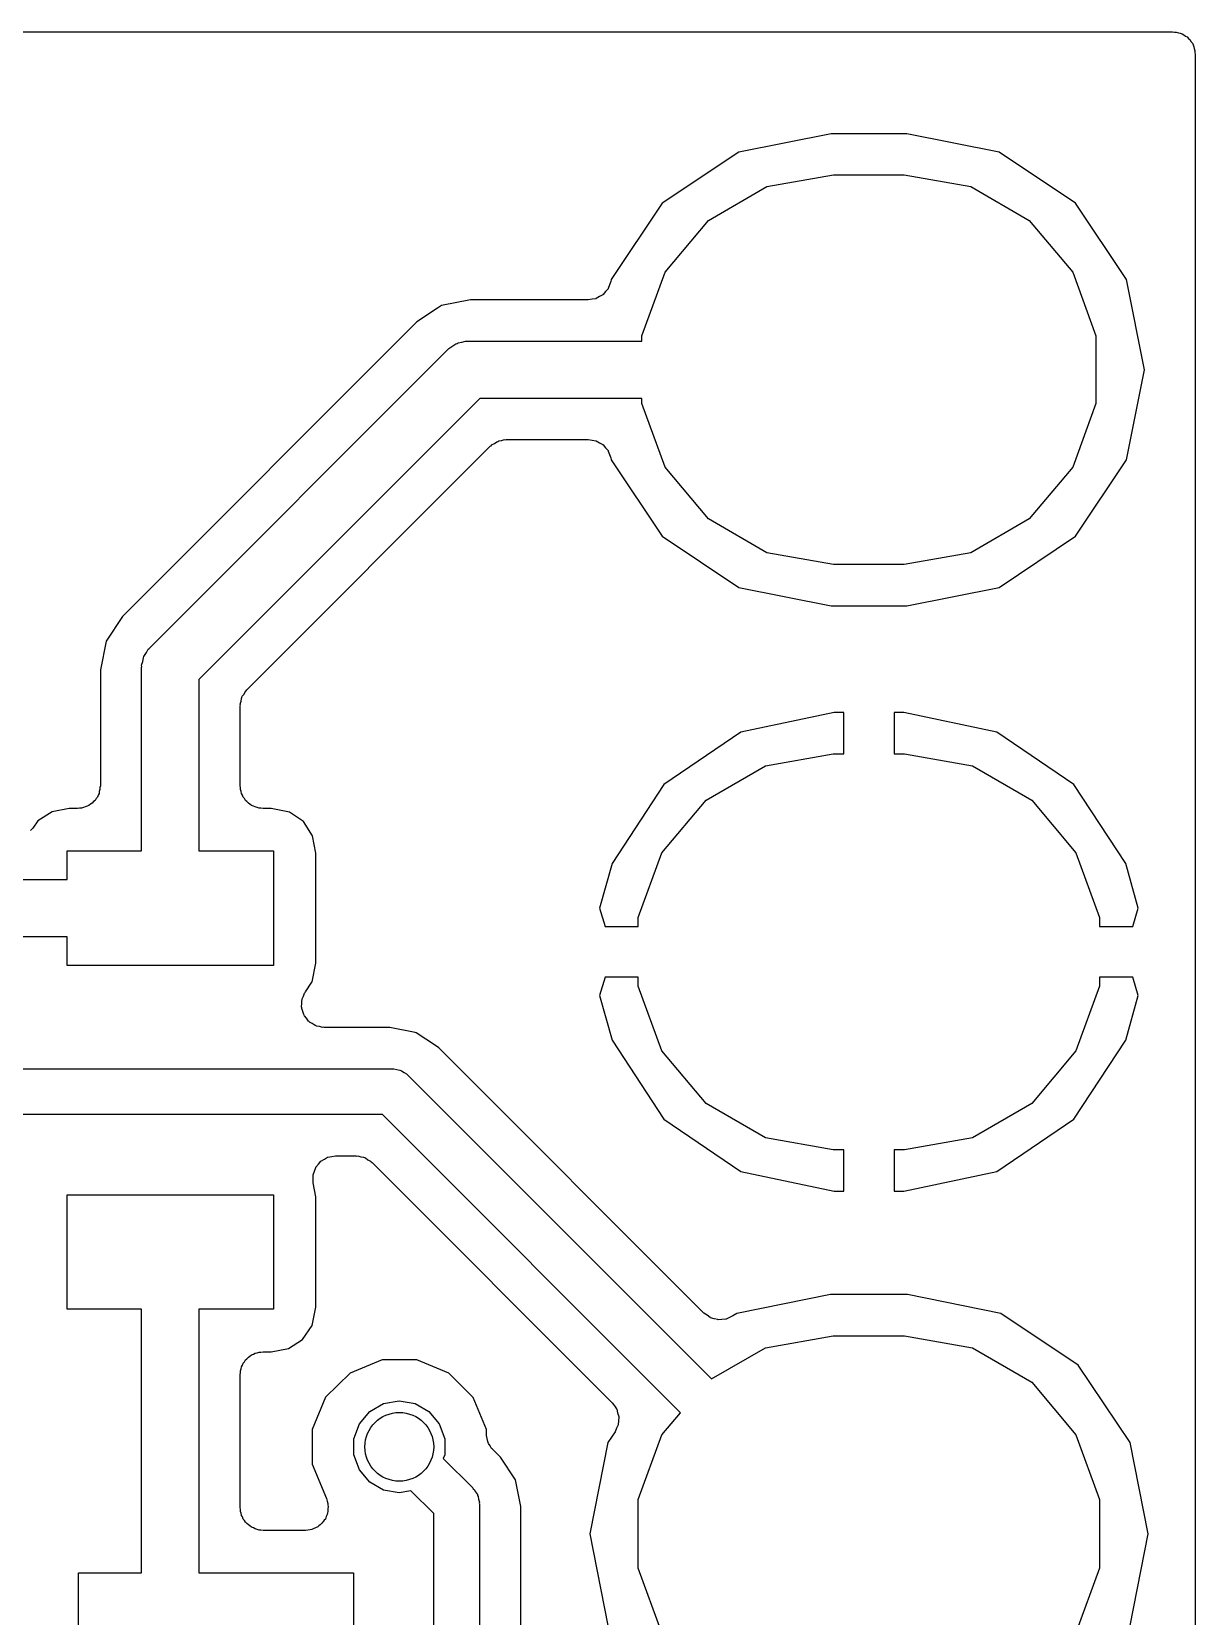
# Model space of a CAD drawing. Extents: x 125.1 to 143.2, y -145.5 to -100.1.
# Drawn here: x 138.14 to 143.22, y -106.99 to -100.08 of the extents above; entities that cross this region are included whole.
import ezdxf

# ---------------------------------------------------------------- set-up
doc = ezdxf.new("R2010")
doc.units = 0
doc.header["$MEASUREMENT"] = 0
doc.layers.add('BLACK', color=7, linetype='CONTINUOUS')

msp = doc.modelspace()

# ---------------------------------------------------------------- linework, layer by layer
at = {"layer": 'Black'}
for p, q in [((125.175, -100.075), (143.125, -100.075)), ((143.125, -100.075), (143.134, -100.077)), ((143.134, -100.077), (143.142, -100.077)), ((143.142, -100.077), (143.151, -100.08)), ((143.151, -100.08), (143.159, -100.081)), ((143.159, -100.081), (143.167, -100.085)), ((143.167, -100.085), (143.175, -100.088)), ((143.175, -100.088), (143.182, -100.094)), ((143.182, -100.094), (143.189, -100.098)), ((143.189, -100.098), (143.195, -100.105)), ((143.195, -100.105), (143.202, -100.111)), ((143.202, -100.111), (143.206, -100.118)), ((143.206, -100.118), (143.212, -100.125)), ((143.212, -100.125), (143.215, -100.133)), ((143.215, -100.133), (143.219, -100.141)), ((143.219, -100.141), (143.22, -100.149)), ((143.22, -100.149), (143.223, -100.158)), ((143.223, -100.158), (143.223, -100.166)), ((143.223, -100.166), (143.225, -100.175)), ((143.225, -100.175), (143.225, -139.982)), ((141.635, -100.52), (141.232, -100.6)), ((141.965, -100.52), (141.635, -100.52)), ((142.368, -100.6), (141.965, -100.52)), ((141.232, -100.6), (140.898, -100.823)), ((142.702, -100.823), (142.368, -100.6)), ((141.355, -100.751), (141.646, -100.7)), ((141.646, -100.7), (141.954, -100.7)), ((141.954, -100.7), (142.245, -100.751)), ((141.1, -100.899), (141.355, -100.751)), ((142.245, -100.751), (142.5, -100.899)), ((140.898, -100.823), (140.675, -101.157)), ((142.925, -101.157), (142.702, -100.823)), ((140.91, -101.125), (141.1, -100.899)), ((142.5, -100.899), (142.69, -101.125)), ((140.675, -101.157), (140.674, -101.165)), ((140.809, -101.402), (140.91, -101.125)), ((142.69, -101.125), (142.791, -101.402)), ((143.003, -101.55), (142.925, -101.157)), ((140.638, -101.223), (140.624, -101.231)), ((140.639, -101.222), (140.638, -101.223)), ((140.64, -101.222), (140.639, -101.222)), ((140.65, -101.209), (140.64, -101.222)), ((140.661, -101.197), (140.65, -101.209)), ((140.662, -101.195), (140.661, -101.196)), ((140.661, -101.196), (140.661, -101.197)), ((140.668, -101.18), (140.662, -101.195)), ((140.674, -101.165), (140.668, -101.18)), ((139.916, -101.282), (139.827, -101.341)), ((139.934, -101.27), (139.916, -101.282)), ((140.06, -101.245), (139.934, -101.27)), ((140.575, -101.245), (140.06, -101.245)), ((140.592, -101.242), (140.575, -101.245)), ((140.608, -101.24), (140.592, -101.242)), ((140.609, -101.239), (140.608, -101.24)), ((140.61, -101.239), (140.609, -101.239)), ((140.624, -101.231), (140.61, -101.239)), ((139.827, -101.341), (138.541, -102.627)), ((139.997, -101.437), (140.002, -101.435)), ((140.002, -101.435), (140.007, -101.433)), ((140.007, -101.433), (140.023, -101.43)), ((140.023, -101.43), (140.039, -101.425)), ((140.039, -101.425), (140.045, -101.426)), ((140.045, -101.426), (140.05, -101.425)), ((140.05, -101.425), (140.809, -101.425)), ((140.809, -101.425), (140.809, -101.402)), ((142.791, -101.402), (142.791, -101.698)), ((138.662, -102.762), (139.962, -101.462)), ((139.962, -101.462), (139.966, -101.458)), ((139.966, -101.458), (139.97, -101.454)), ((139.97, -101.454), (139.984, -101.446)), ((139.984, -101.446), (139.997, -101.437)), ((142.925, -101.943), (143.003, -101.55)), ((140.102, -101.675), (138.875, -102.902)), ((140.809, -101.675), (140.102, -101.675)), ((140.809, -101.698), (140.809, -101.675)), ((140.91, -101.975), (140.809, -101.698)), ((142.791, -101.698), (142.69, -101.975)), ((139.084, -102.947), (140.147, -101.884)), ((140.147, -101.884), (140.151, -101.882)), ((140.151, -101.882), (140.153, -101.878)), ((140.153, -101.878), (140.165, -101.872)), ((140.165, -101.872), (140.175, -101.864)), ((140.175, -101.864), (140.18, -101.863)), ((140.18, -101.863), (140.184, -101.861)), ((140.184, -101.861), (140.196, -101.859)), ((140.196, -101.859), (140.209, -101.855)), ((140.209, -101.855), (140.213, -101.856)), ((140.213, -101.856), (140.218, -101.855)), ((140.218, -101.855), (140.575, -101.855)), ((140.575, -101.855), (140.592, -101.858)), ((140.592, -101.858), (140.608, -101.86)), ((140.608, -101.86), (140.609, -101.861)), ((140.609, -101.861), (140.61, -101.861)), ((140.61, -101.861), (140.624, -101.869)), ((140.624, -101.869), (140.638, -101.877)), ((140.638, -101.877), (140.639, -101.878)), ((140.639, -101.878), (140.64, -101.878)), ((140.64, -101.878), (140.65, -101.891)), ((140.65, -101.891), (140.661, -101.903)), ((140.661, -101.903), (140.661, -101.904)), ((140.661, -101.904), (140.662, -101.905)), ((140.662, -101.905), (140.668, -101.92)), ((140.668, -101.92), (140.674, -101.935)), ((140.674, -101.935), (140.675, -101.943)), ((140.675, -101.943), (140.898, -102.277)), ((141.1, -102.201), (140.91, -101.975)), ((142.69, -101.975), (142.5, -102.201)), ((142.702, -102.277), (142.925, -101.943)), ((141.355, -102.349), (141.1, -102.201)), ((142.5, -102.201), (142.245, -102.349)), ((140.898, -102.277), (141.232, -102.5)), ((142.368, -102.5), (142.702, -102.277)), ((141.646, -102.4), (141.355, -102.349)), ((141.954, -102.4), (141.646, -102.4)), ((142.245, -102.349), (141.954, -102.4)), ((141.232, -102.5), (141.635, -102.58)), ((141.965, -102.58), (142.368, -102.5)), ((141.635, -102.58), (141.965, -102.58)), ((138.541, -102.627), (138.47, -102.734)), ((138.47, -102.734), (138.445, -102.86)), ((138.63, -102.823), (138.633, -102.807)), ((138.633, -102.807), (138.635, -102.802)), ((138.635, -102.802), (138.637, -102.797)), ((138.637, -102.797), (138.646, -102.784)), ((138.646, -102.784), (138.654, -102.77)), ((138.654, -102.77), (138.658, -102.766)), ((138.658, -102.766), (138.662, -102.762)), ((138.445, -102.86), (138.445, -103.365)), ((138.625, -102.839), (138.63, -102.823)), ((138.626, -102.845), (138.625, -102.839)), ((138.625, -102.85), (138.626, -102.845)), ((138.625, -103.65), (138.625, -102.85)), ((138.875, -102.902), (138.875, -103.65)), ((139.072, -102.965), (139.078, -102.953)), ((139.078, -102.953), (139.082, -102.951)), ((139.082, -102.951), (139.084, -102.947)), ((139.055, -103.009), (139.059, -102.996)), ((139.056, -103.013), (139.055, -103.009)), ((139.055, -103.018), (139.056, -103.013)), ((139.055, -103.365), (139.055, -103.018)), ((139.059, -102.996), (139.061, -102.984)), ((139.061, -102.984), (139.063, -102.98)), ((139.063, -102.98), (139.064, -102.975)), ((139.064, -102.975), (139.072, -102.965)), ((141.648, -103.046), (141.241, -103.131)), ((141.69, -103.046), (141.648, -103.046)), ((141.69, -103.226), (141.69, -103.046)), ((141.91, -103.046), (141.91, -103.226)), ((141.952, -103.046), (141.91, -103.046)), ((142.359, -103.131), (141.952, -103.046)), ((141.241, -103.131), (140.905, -103.36)), ((142.695, -103.36), (142.359, -103.131)), ((141.348, -103.278), (141.644, -103.226)), ((141.644, -103.226), (141.69, -103.226)), ((141.91, -103.226), (141.956, -103.226)), ((141.956, -103.226), (142.252, -103.278)), ((141.089, -103.428), (141.348, -103.278)), ((142.252, -103.278), (142.511, -103.428)), ((138.445, -103.365), (138.443, -103.373)), ((139.057, -103.373), (139.055, -103.365)), ((140.905, -103.36), (140.679, -103.704)), ((142.921, -103.704), (142.695, -103.36)), ((138.415, -103.434), (138.409, -103.441)), ((138.422, -103.429), (138.415, -103.434)), ((138.426, -103.421), (138.422, -103.429)), ((138.432, -103.415), (138.426, -103.421)), ((138.435, -103.406), (138.432, -103.415)), ((138.439, -103.399), (138.435, -103.406)), ((138.44, -103.39), (138.439, -103.399)), ((138.443, -103.382), (138.44, -103.39)), ((138.443, -103.373), (138.443, -103.382)), ((139.057, -103.382), (139.057, -103.373)), ((139.06, -103.39), (139.057, -103.382)), ((139.061, -103.399), (139.06, -103.39)), ((139.065, -103.406), (139.061, -103.399)), ((139.068, -103.415), (139.065, -103.406)), ((139.074, -103.421), (139.068, -103.415)), ((139.078, -103.429), (139.074, -103.421)), ((139.085, -103.434), (139.078, -103.429)), ((139.091, -103.441), (139.085, -103.434)), ((140.896, -103.658), (141.089, -103.428)), ((142.511, -103.428), (142.704, -103.658)), ((138.234, -103.479), (138.172, -103.518)), ((138.309, -103.465), (138.234, -103.479)), ((138.345, -103.465), (138.309, -103.465)), ((138.354, -103.463), (138.345, -103.465)), ((138.362, -103.463), (138.354, -103.463)), ((138.371, -103.46), (138.362, -103.463)), ((138.379, -103.458), (138.371, -103.46)), ((138.387, -103.454), (138.379, -103.458)), ((138.395, -103.451), (138.387, -103.454)), ((138.402, -103.445), (138.395, -103.451)), ((138.409, -103.441), (138.402, -103.445)), ((139.098, -103.445), (139.091, -103.441)), ((139.105, -103.451), (139.098, -103.445)), ((139.113, -103.454), (139.105, -103.451)), ((139.121, -103.458), (139.113, -103.454)), ((139.129, -103.46), (139.121, -103.458)), ((139.138, -103.463), (139.129, -103.46)), ((139.146, -103.463), (139.138, -103.463)), ((139.155, -103.465), (139.146, -103.463)), ((139.19, -103.465), (139.155, -103.465)), ((139.271, -103.481), (139.19, -103.465)), ((139.332, -103.522), (139.271, -103.481)), ((138.15, -103.551), (138.14, -103.561)), ((138.172, -103.518), (138.15, -103.551)), ((139.371, -103.584), (139.332, -103.522)), ((139.385, -103.659), (139.371, -103.584)), ((138.3, -103.775), (138.3, -103.65)), ((138.3, -103.65), (138.625, -103.65)), ((138.875, -103.65), (139.2, -103.65)), ((139.2, -103.65), (139.2, -104.15)), ((139.385, -103.901), (139.385, -103.659)), ((140.679, -103.704), (140.624, -103.9)), ((140.793, -103.94), (140.896, -103.658)), ((142.704, -103.658), (142.807, -103.94)), ((142.976, -103.9), (142.921, -103.704)), ((137.983, -103.775), (138.3, -103.775)), ((139.385, -104.14), (139.385, -103.901)), ((140.624, -103.9), (140.648, -103.98)), ((142.952, -103.98), (142.976, -103.9)), ((140.648, -103.98), (140.793, -103.98)), ((140.793, -103.98), (140.793, -103.94)), ((142.807, -103.94), (142.807, -103.98)), ((142.807, -103.98), (142.952, -103.98)), ((138.3, -104.025), (138.035, -104.025)), ((138.3, -104.15), (138.3, -104.025)), ((139.2, -104.15), (138.3, -104.15)), ((139.369, -104.221), (139.385, -104.14)), ((140.648, -104.2), (140.624, -104.28)), ((140.793, -104.2), (140.648, -104.2)), ((140.793, -104.24), (140.793, -104.2)), ((142.807, -104.2), (142.807, -104.24)), ((142.952, -104.2), (142.807, -104.2)), ((142.976, -104.28), (142.952, -104.2)), ((139.331, -104.283), (139.336, -104.27)), ((139.336, -104.27), (139.339, -104.267)), ((139.339, -104.267), (139.34, -104.264)), ((139.34, -104.264), (139.368, -104.222)), ((139.368, -104.222), (139.369, -104.221)), ((139.368, -104.222), (139.368, -104.222)), ((140.896, -104.522), (140.793, -104.24)), ((142.807, -104.24), (142.704, -104.522)), ((139.323, -104.33), (139.324, -104.316)), ((139.324, -104.334), (139.323, -104.33)), ((139.324, -104.303), (139.326, -104.299)), ((139.324, -104.316), (139.324, -104.303)), ((139.324, -104.337), (139.324, -104.334)), ((139.329, -104.35), (139.324, -104.337)), ((139.326, -104.295), (139.331, -104.283)), ((139.326, -104.299), (139.326, -104.295)), ((140.624, -104.28), (140.679, -104.476)), ((142.921, -104.476), (142.976, -104.28)), ((139.333, -104.363), (139.329, -104.35)), ((139.335, -104.366), (139.333, -104.363)), ((139.336, -104.37), (139.335, -104.366)), ((139.345, -104.38), (139.336, -104.37)), ((139.353, -104.392), (139.345, -104.38)), ((139.356, -104.394), (139.353, -104.392)), ((139.358, -104.397), (139.356, -104.394)), ((139.37, -104.403), (139.358, -104.397)), ((139.382, -104.411), (139.37, -104.403)), ((139.385, -104.412), (139.382, -104.411)), ((139.389, -104.414), (139.385, -104.412)), ((139.402, -104.416), (139.389, -104.414)), ((139.415, -104.42), (139.402, -104.416)), ((139.419, -104.419), (139.415, -104.42)), ((139.423, -104.42), (139.419, -104.419)), ((139.708, -104.42), (139.423, -104.42)), ((139.819, -104.442), (139.708, -104.42)), ((139.824, -104.443), (139.819, -104.442)), ((139.819, -104.442), (139.819, -104.442)), ((139.908, -104.499), (139.824, -104.443)), ((140.679, -104.476), (140.905, -104.82)), ((142.695, -104.82), (142.921, -104.476)), ((139.923, -104.509), (139.908, -104.499)), ((139.908, -104.499), (139.908, -104.499)), ((141.08, -105.667), (139.923, -104.509)), ((141.089, -104.752), (140.896, -104.522)), ((142.704, -104.522), (142.511, -104.752)), ((138.05, -104.6), (139.718, -104.6)), ((139.718, -104.6), (139.722, -104.601)), ((139.722, -104.601), (139.726, -104.6)), ((139.726, -104.6), (139.739, -104.604)), ((139.739, -104.604), (139.752, -104.606)), ((139.752, -104.606), (139.756, -104.608)), ((139.756, -104.608), (139.76, -104.609)), ((139.76, -104.609), (139.771, -104.617)), ((139.771, -104.617), (139.782, -104.623)), ((139.782, -104.623), (139.785, -104.627)), ((139.785, -104.627), (139.788, -104.629)), ((139.788, -104.629), (141.113, -105.954)), ((141.348, -104.902), (141.089, -104.752)), ((142.511, -104.752), (142.252, -104.902)), ((139.676, -104.8), (138.091, -104.8)), ((140.977, -106.101), (139.676, -104.8)), ((140.905, -104.82), (141.241, -105.049)), ((142.359, -105.049), (142.695, -104.82)), ((141.644, -104.954), (141.348, -104.902)), ((141.69, -104.954), (141.644, -104.954)), ((141.69, -105.134), (141.69, -104.954)), ((141.956, -104.954), (141.91, -104.954)), ((141.91, -104.954), (141.91, -105.134)), ((142.252, -104.902), (141.956, -104.954)), ((139.38, -105.047), (139.385, -105.031)), ((139.385, -105.031), (139.386, -105.031)), ((139.386, -105.03), (139.397, -105.017)), ((139.386, -105.031), (139.386, -105.03)), ((139.397, -105.017), (139.407, -105.004)), ((139.407, -105.004), (139.408, -105.004)), ((139.408, -105.003), (139.423, -104.995)), ((139.408, -105.004), (139.408, -105.003)), ((139.423, -104.995), (139.437, -104.986)), ((139.437, -104.986), (139.438, -104.986)), ((139.438, -104.986), (139.455, -104.983)), ((139.438, -104.986), (139.438, -104.986)), ((139.455, -104.983), (139.471, -104.98)), ((139.471, -104.98), (139.472, -104.98)), ((139.472, -104.98), (139.472, -104.98)), ((139.472, -104.98), (139.56, -104.98)), ((139.56, -104.98), (139.565, -104.981)), ((139.565, -104.981), (139.569, -104.98)), ((139.569, -104.98), (139.582, -104.984)), ((139.582, -104.984), (139.594, -104.986)), ((139.594, -104.986), (139.598, -104.988)), ((139.598, -104.988), (139.602, -104.989)), ((139.602, -104.989), (139.613, -104.997)), ((139.613, -104.997), (139.624, -105.003)), ((139.624, -105.003), (139.627, -105.007)), ((139.627, -105.007), (139.631, -105.009)), ((139.631, -105.009), (140.679, -106.058)), ((139.374, -105.063), (139.38, -105.047)), ((139.374, -105.064), (139.374, -105.063)), ((139.374, -105.063), (139.374, -105.063)), ((139.374, -105.081), (139.374, -105.064)), ((139.374, -105.097), (139.374, -105.081)), ((139.374, -105.098), (139.374, -105.097)), ((139.385, -105.159), (139.374, -105.098)), ((139.374, -105.098), (139.374, -105.098)), ((141.241, -105.049), (141.648, -105.134)), ((141.952, -105.134), (142.359, -105.049)), ((138.3, -105.65), (138.3, -105.15)), ((138.3, -105.15), (139.2, -105.15)), ((139.2, -105.15), (139.2, -105.65)), ((139.385, -105.64), (139.385, -105.159)), ((141.648, -105.134), (141.69, -105.134)), ((141.91, -105.134), (141.952, -105.134)), ((138.625, -105.65), (138.3, -105.65)), ((138.625, -106.8), (138.625, -105.65)), ((139.2, -105.65), (138.875, -105.65)), ((138.875, -105.65), (138.875, -106.8)), ((139.369, -105.721), (139.385, -105.64)), ((141.632, -105.586), (141.224, -105.668)), ((141.968, -105.586), (141.632, -105.586)), ((142.376, -105.668), (141.968, -105.586)), ((139.328, -105.782), (139.369, -105.721)), ((141.094, -105.676), (141.08, -105.667)), ((141.107, -105.686), (141.094, -105.676)), ((141.108, -105.686), (141.107, -105.686)), ((141.109, -105.687), (141.108, -105.686)), ((141.124, -105.691), (141.109, -105.687)), ((141.14, -105.695), (141.124, -105.691)), ((141.141, -105.695), (141.14, -105.695)), ((141.142, -105.696), (141.141, -105.695)), ((141.158, -105.694), (141.142, -105.696)), ((141.175, -105.693), (141.158, -105.694)), ((141.176, -105.693), (141.175, -105.693)), ((141.177, -105.693), (141.176, -105.693)), ((141.192, -105.686), (141.177, -105.693)), ((141.206, -105.679), (141.192, -105.686)), ((141.224, -105.668), (141.206, -105.679)), ((142.714, -105.893), (142.376, -105.668)), ((139.266, -105.821), (139.328, -105.782)), ((141.348, -105.818), (141.644, -105.766)), ((141.644, -105.766), (141.956, -105.766)), ((141.956, -105.766), (142.252, -105.818)), ((139.085, -105.866), (139.091, -105.859)), ((139.091, -105.859), (139.098, -105.855)), ((139.098, -105.855), (139.105, -105.849)), ((139.105, -105.849), (139.113, -105.846)), ((139.113, -105.846), (139.121, -105.842)), ((139.121, -105.842), (139.129, -105.84)), ((139.129, -105.84), (139.138, -105.837)), ((139.138, -105.837), (139.146, -105.837)), ((139.146, -105.837), (139.155, -105.835)), ((139.155, -105.835), (139.191, -105.835)), ((139.191, -105.835), (139.266, -105.821)), ((141.113, -105.954), (141.348, -105.818)), ((142.252, -105.818), (142.511, -105.968)), ((139.055, -105.935), (139.057, -105.927)), ((139.057, -105.918), (139.06, -105.91)), ((139.057, -105.927), (139.057, -105.918)), ((139.06, -105.91), (139.061, -105.901)), ((139.061, -105.901), (139.065, -105.894)), ((139.065, -105.894), (139.068, -105.885)), ((139.068, -105.885), (139.074, -105.879)), ((139.074, -105.879), (139.078, -105.871)), ((139.078, -105.871), (139.085, -105.866)), ((139.535, -105.928), (139.428, -106.034)), ((139.675, -105.87), (139.535, -105.928)), ((139.826, -105.87), (139.675, -105.87)), ((139.966, -105.928), (139.826, -105.87)), ((140.072, -106.035), (139.966, -105.928)), ((142.94, -106.231), (142.714, -105.893)), ((139.055, -106.515), (139.055, -105.935)), ((142.511, -105.968), (142.704, -106.198)), ((139.428, -106.034), (139.37, -106.174)), ((139.621, -106.096), (139.681, -106.061)), ((139.681, -106.061), (139.75, -106.049)), ((139.75, -106.049), (139.819, -106.061)), ((139.819, -106.061), (139.879, -106.096)), ((140.13, -106.175), (140.072, -106.035)), ((140.679, -106.058), (140.689, -106.071)), ((139.576, -106.15), (139.621, -106.096)), ((139.879, -106.096), (139.924, -106.15)), ((140.689, -106.071), (140.698, -106.084)), ((140.698, -106.084), (140.698, -106.085)), ((140.698, -106.085), (140.699, -106.086)), ((140.699, -106.086), (140.703, -106.102)), ((140.703, -106.102), (140.708, -106.117)), ((140.707, -106.136), (140.706, -106.152)), ((140.708, -106.12), (140.707, -106.136)), ((140.708, -106.117), (140.708, -106.118)), ((140.708, -106.118), (140.708, -106.12)), ((140.896, -106.198), (140.977, -106.101)), ((139.37, -106.174), (139.37, -106.325)), ((139.552, -106.215), (139.576, -106.15)), ((139.924, -106.15), (139.948, -106.215)), ((140.13, -106.193), (140.13, -106.175)), ((140.131, -106.197), (140.13, -106.193)), ((140.13, -106.201), (140.131, -106.197)), ((140.134, -106.214), (140.13, -106.201)), ((140.692, -106.184), (140.66, -106.231)), ((140.698, -106.169), (140.692, -106.184)), ((140.705, -106.154), (140.698, -106.169)), ((140.706, -106.152), (140.705, -106.153)), ((140.705, -106.153), (140.705, -106.154)), ((140.793, -106.48), (140.896, -106.198)), ((142.704, -106.198), (142.807, -106.48)), ((139.552, -106.285), (139.552, -106.215)), ((139.948, -106.215), (139.948, -106.285)), ((140.136, -106.227), (140.134, -106.214)), ((140.138, -106.231), (140.136, -106.227)), ((140.139, -106.235), (140.138, -106.231)), ((140.147, -106.246), (140.139, -106.235)), ((140.153, -106.257), (140.147, -106.246)), ((140.157, -106.26), (140.153, -106.257)), ((140.159, -106.263), (140.157, -106.26)), ((140.191, -106.295), (140.159, -106.263)), ((140.66, -106.231), (140.581, -106.63)), ((143.019, -106.63), (142.94, -106.231)), ((139.37, -106.325), (139.432, -106.476)), ((139.576, -106.35), (139.552, -106.285)), ((139.948, -106.285), (139.942, -106.301)), ((139.942, -106.301), (140.071, -106.429)), ((140.257, -106.394), (140.191, -106.295)), ((139.621, -106.404), (139.576, -106.35)), ((139.681, -106.439), (139.621, -106.404)), ((140.28, -106.51), (140.257, -106.394)), ((139.432, -106.476), (139.435, -106.487)), ((139.75, -106.451), (139.681, -106.439)), ((139.8, -106.442), (139.75, -106.451)), ((139.9, -106.541), (139.8, -106.442)), ((140.071, -106.429), (140.073, -106.433)), ((140.073, -106.433), (140.077, -106.436)), ((140.077, -106.436), (140.083, -106.447)), ((140.083, -106.447), (140.091, -106.458)), ((140.091, -106.458), (140.092, -106.462)), ((140.092, -106.462), (140.094, -106.466)), ((140.094, -106.466), (140.096, -106.479)), ((140.096, -106.479), (140.1, -106.491)), ((140.793, -106.78), (140.793, -106.48)), ((142.807, -106.48), (142.807, -106.78)), ((139.057, -106.523), (139.055, -106.515)), ((139.057, -106.532), (139.057, -106.523)), ((139.06, -106.54), (139.057, -106.532)), ((139.061, -106.549), (139.06, -106.54)), ((139.065, -106.556), (139.061, -106.549)), ((139.435, -106.545), (139.43, -106.554)), ((139.435, -106.487), (139.438, -106.497)), ((139.436, -106.538), (139.435, -106.545)), ((139.438, -106.532), (139.436, -106.538)), ((139.438, -106.497), (139.438, -106.504)), ((139.438, -106.504), (139.44, -106.51)), ((139.44, -106.51), (139.438, -106.521)), ((139.438, -106.521), (139.438, -106.532)), ((139.9, -109.359), (139.9, -106.541)), ((140.1, -106.491), (140.099, -106.496)), ((140.099, -106.496), (140.1, -106.5)), ((140.1, -106.5), (140.1, -109.4)), ((140.28, -109.39), (140.28, -106.51)), ((139.068, -106.565), (139.065, -106.556)), ((139.074, -106.571), (139.068, -106.565)), ((139.078, -106.579), (139.074, -106.571)), ((139.085, -106.584), (139.078, -106.579)), ((139.091, -106.591), (139.085, -106.584)), ((139.098, -106.595), (139.091, -106.591)), ((139.105, -106.601), (139.098, -106.595)), ((139.113, -106.604), (139.105, -106.601)), ((139.121, -106.608), (139.113, -106.604)), ((139.129, -106.61), (139.121, -106.608)), ((139.138, -106.613), (139.129, -106.61)), ((139.146, -106.613), (139.138, -106.613)), ((139.155, -106.615), (139.146, -106.613)), ((139.34, -106.615), (139.155, -106.615)), ((139.351, -106.613), (139.34, -106.615)), ((139.361, -106.612), (139.351, -106.613)), ((139.368, -106.61), (139.361, -106.612)), ((139.374, -106.608), (139.368, -106.61)), ((139.384, -106.603), (139.374, -106.608)), ((139.394, -106.599), (139.384, -106.603)), ((139.398, -106.594), (139.394, -106.599)), ((139.404, -106.591), (139.398, -106.594)), ((139.411, -106.583), (139.404, -106.591)), ((139.419, -106.575), (139.411, -106.583)), ((139.422, -106.57), (139.419, -106.575)), ((139.427, -106.565), (139.422, -106.57)), ((139.43, -106.554), (139.427, -106.565)), ((140.581, -106.63), (140.66, -107.029)), ((142.94, -107.029), (143.019, -106.63)), ((138.35, -108), (138.35, -106.8)), ((138.35, -106.8), (138.625, -106.8)), ((138.875, -106.8), (139.55, -106.8)), ((139.55, -106.8), (139.55, -108)), ((140.896, -107.062), (140.793, -106.78)), ((142.807, -106.78), (142.704, -107.062))]:
    msp.add_line(p, q, dxfattribs=at)
msp.add_circle((139.75, -106.25), 0.15, dxfattribs=at)

doc.saveas('drawing.dxf')
